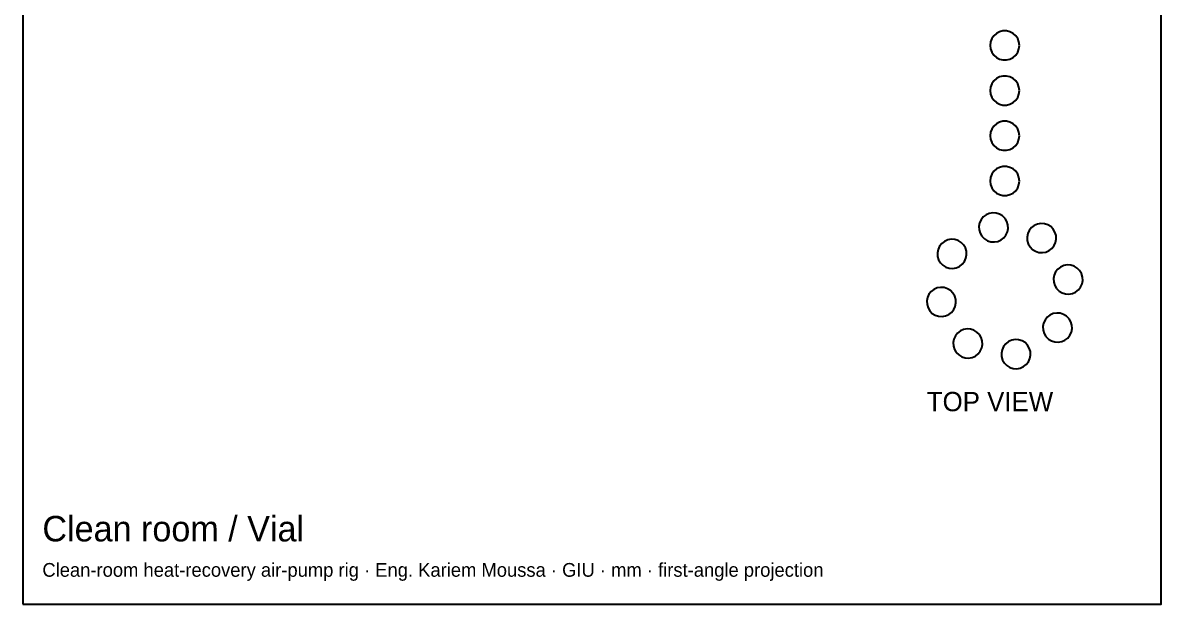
# Model space of a CAD drawing. Header units: millimetres. Extents: x 23 to 350, y -193 to 153.
# Drawn here: x 22.7 to 350, y -193.1 to -25.9 of the extents above; entities that cross this region are included whole.
import ezdxf

# ---------------------------------------------------------------- set-up
doc = ezdxf.new("R2010")
doc.units = ezdxf.units.MM
for name, color, linetype in [('BORDER', 7, 'Continuous'), ('HIDDEN', 8, 'Continuous'), ('TEXT', 5, 'Continuous'), ('VISIBLE', 7, 'Continuous')]:
    doc.layers.add(name, color=color, linetype=linetype)

msp = doc.modelspace()

# ---------------------------------------------------------------- linework, layer by layer
at = {"layer": 'BORDER'}
msp.add_lwpolyline([(22.67, -193.05), (349.99, -193.05), (349.99, 152.82), (22.67, 152.82)], close=True, dxfattribs=at)
at = {"layer": 'HIDDEN'}
for points in [[(302.61, -28.91), (301.86, -29.58)], [(303.51, -28.44), (302.61, -28.91)], [(304.49, -28.2), (303.51, -28.44)], [(305.51, -28.2), (304.49, -28.2)], [(306.49, -28.44), (305.51, -28.2)], [(307.39, -28.91), (306.49, -28.44)], [(308.14, -29.58), (307.39, -28.91)], [(300.92, -31.36), (300.8, -32.37)], [(300.8, -32.37), (300.92, -33.37)], [(301.28, -30.42), (300.92, -31.36)], [(301.86, -29.58), (301.28, -30.42)], [(308.72, -30.42), (308.14, -29.58)], [(309.08, -31.36), (308.72, -30.42)], [(309.2, -32.37), (309.08, -31.36)], [(309.08, -33.37), (309.2, -32.37)], [(300.92, -33.37), (301.28, -34.32)], [(301.28, -34.32), (301.86, -35.15)], [(301.86, -35.15), (302.61, -35.82)], [(302.61, -35.82), (303.51, -36.29)], [(306.49, -36.29), (307.39, -35.82)], [(307.39, -35.82), (308.14, -35.15)], [(308.14, -35.15), (308.72, -34.32)], [(308.72, -34.32), (309.08, -33.37)], [(303.51, -36.29), (304.49, -36.54)], [(304.49, -36.54), (305.51, -36.54)], [(305.51, -36.54), (306.49, -36.29)], [(302.61, -41.91), (301.86, -42.58)], [(303.51, -41.44), (302.61, -41.91)], [(304.49, -41.2), (303.51, -41.44)], [(305.51, -41.2), (304.49, -41.2)], [(306.49, -41.44), (305.51, -41.2)], [(307.39, -41.91), (306.49, -41.44)], [(308.14, -42.58), (307.39, -41.91)], [(300.92, -44.36), (300.8, -45.37)], [(300.8, -45.37), (300.92, -46.37)], [(301.28, -43.42), (300.92, -44.36)], [(301.86, -42.58), (301.28, -43.42)], [(308.72, -43.42), (308.14, -42.58)], [(309.08, -44.36), (308.72, -43.42)], [(309.2, -45.37), (309.08, -44.36)], [(309.08, -46.37), (309.2, -45.37)], [(300.92, -46.37), (301.28, -47.32)], [(301.28, -47.32), (301.86, -48.15)], [(301.86, -48.15), (302.61, -48.82)], [(302.61, -48.82), (303.51, -49.29)], [(306.49, -49.29), (307.39, -48.82)], [(307.39, -48.82), (308.14, -48.15)], [(308.14, -48.15), (308.72, -47.32)], [(308.72, -47.32), (309.08, -46.37)], [(303.51, -49.29), (304.49, -49.54)], [(304.49, -49.54), (305.51, -49.54)], [(305.51, -49.54), (306.49, -49.29)], [(301.86, -55.58), (301.28, -56.42)], [(302.61, -54.91), (301.86, -55.58)], [(303.51, -54.44), (302.61, -54.91)], [(304.49, -54.2), (303.51, -54.44)], [(305.51, -54.2), (304.49, -54.2)], [(306.49, -54.44), (305.51, -54.2)], [(307.39, -54.91), (306.49, -54.44)], [(308.14, -55.58), (307.39, -54.91)], [(308.72, -56.42), (308.14, -55.58)], [(300.92, -57.36), (300.8, -58.37)], [(300.8, -58.37), (300.92, -59.37)], [(301.28, -56.42), (300.92, -57.36)], [(309.08, -57.36), (308.72, -56.42)], [(309.2, -58.37), (309.08, -57.36)], [(309.08, -59.37), (309.2, -58.37)], [(300.92, -59.37), (301.28, -60.32)], [(301.28, -60.32), (301.86, -61.15)], [(301.86, -61.15), (302.61, -61.82)], [(302.61, -61.82), (303.51, -62.29)], [(306.49, -62.29), (307.39, -61.82)], [(307.39, -61.82), (308.14, -61.15)], [(308.14, -61.15), (308.72, -60.32)], [(308.72, -60.32), (309.08, -59.37)], [(303.51, -62.29), (304.49, -62.54)], [(304.49, -62.54), (305.51, -62.54)], [(305.51, -62.54), (306.49, -62.29)], [(301.86, -68.58), (301.28, -69.42)], [(302.61, -67.91), (301.86, -68.58)], [(303.51, -67.44), (302.61, -67.91)], [(304.49, -67.2), (303.51, -67.44)], [(305.51, -67.2), (304.49, -67.2)], [(306.49, -67.44), (305.51, -67.2)], [(307.39, -67.91), (306.49, -67.44)], [(308.14, -68.58), (307.39, -67.91)], [(308.72, -69.42), (308.14, -68.58)], [(300.92, -70.36), (300.8, -71.37)], [(300.8, -71.37), (300.92, -72.37)], [(301.28, -69.42), (300.92, -70.36)], [(309.08, -70.36), (308.72, -69.42)], [(309.2, -71.37), (309.08, -70.36)], [(309.08, -72.37), (309.2, -71.37)], [(300.92, -72.37), (301.28, -73.32)], [(301.28, -73.32), (301.86, -74.15)], [(301.86, -74.15), (302.61, -74.82)], [(302.61, -74.82), (303.51, -75.29)], [(306.49, -75.29), (307.39, -74.82)], [(307.39, -74.82), (308.14, -74.15)], [(308.14, -74.15), (308.72, -73.32)], [(308.72, -73.32), (309.08, -72.37)], [(303.51, -75.29), (304.49, -75.54)], [(304.49, -75.54), (305.51, -75.54)], [(305.51, -75.54), (306.49, -75.29)], [(298.83, -81.71), (298.2, -82.5)], [(299.63, -81.09), (298.83, -81.71)], [(300.55, -80.68), (299.63, -81.09)], [(301.55, -80.51), (300.55, -80.68)], [(302.56, -80.57), (301.55, -80.51)], [(303.53, -80.88), (302.56, -80.57)], [(304.39, -81.41), (303.53, -80.88)], [(305.1, -82.13), (304.39, -81.41)], [(297.78, -83.43), (297.59, -84.42)], [(297.59, -84.42), (297.64, -85.43)], [(298.2, -82.5), (297.78, -83.43)], [(305.62, -83), (305.1, -82.13)], [(305.91, -83.97), (305.62, -83)], [(305.78, -85.97), (305.97, -84.98)], [(305.97, -84.98), (305.91, -83.97)], [(312.65, -84.77), (312.02, -85.56)], [(313.45, -84.15), (312.65, -84.77)], [(314.38, -83.74), (313.45, -84.15)], [(315.38, -83.56), (314.38, -83.74)], [(316.39, -83.63), (315.38, -83.56)], [(317.35, -83.94), (316.39, -83.63)], [(318.21, -84.47), (317.35, -83.94)], [(318.93, -85.19), (318.21, -84.47)], [(288.62, -88.3), (287.69, -88.71)], [(289.61, -88.12), (288.62, -88.3)], [(290.62, -88.19), (289.61, -88.12)], [(291.59, -88.49), (290.62, -88.19)], [(297.64, -85.43), (297.94, -86.4)], [(297.94, -86.4), (298.46, -87.27)], [(298.46, -87.27), (299.17, -87.99)], [(299.17, -87.99), (300.03, -88.52)], [(303, -88.72), (303.93, -88.31)], [(303.93, -88.31), (304.73, -87.69)], [(304.73, -87.69), (305.36, -86.9)], [(305.36, -86.9), (305.78, -85.97)], [(311.6, -86.48), (311.41, -87.48)], [(311.41, -87.48), (311.47, -88.49)], [(312.02, -85.56), (311.6, -86.48)], [(319.44, -86.06), (318.93, -85.19)], [(319.74, -87.03), (319.44, -86.06)], [(319.61, -89.03), (319.79, -88.04)], [(319.79, -88.04), (319.74, -87.03)], [(285.84, -91.04), (285.65, -92.03)], [(286.26, -90.12), (285.84, -91.04)], [(286.89, -89.33), (286.26, -90.12)], [(287.69, -88.71), (286.89, -89.33)], [(292.45, -89.02), (291.59, -88.49)], [(293.16, -89.74), (292.45, -89.02)], [(293.68, -90.61), (293.16, -89.74)], [(293.98, -91.58), (293.68, -90.61)], [(294.03, -92.59), (293.98, -91.58)], [(300.03, -88.52), (301, -88.83)], [(301, -88.83), (302.01, -88.89)], [(302.01, -88.89), (303, -88.72)], [(311.47, -88.49), (311.76, -89.46)], [(311.76, -89.46), (312.28, -90.33)], [(312.28, -90.33), (312.99, -91.05)], [(312.99, -91.05), (313.86, -91.58)], [(313.86, -91.58), (314.82, -91.88)], [(316.83, -91.78), (317.75, -91.37)], [(317.75, -91.37), (318.56, -90.75)], [(318.56, -90.75), (319.18, -89.95)], [(319.18, -89.95), (319.61, -89.03)], [(285.65, -92.03), (285.7, -93.04)], [(285.7, -93.04), (286, -94.01)], [(286, -94.01), (286.52, -94.88)], [(286.52, -94.88), (287.23, -95.6)], [(292.79, -95.3), (293.42, -94.51)], [(293.42, -94.51), (293.84, -93.59)], [(293.84, -93.59), (294.03, -92.59)], [(314.82, -91.88), (315.83, -91.95)], [(315.83, -91.95), (316.83, -91.78)], [(287.23, -95.6), (288.09, -96.13)], [(288.09, -96.13), (289.06, -96.44)], [(289.06, -96.44), (290.07, -96.51)], [(290.07, -96.51), (291.07, -96.33)], [(291.07, -96.33), (291.99, -95.92)], [(291.99, -95.92), (292.79, -95.3)], [(319.64, -97.5), (319.22, -98.42)], [(320.27, -96.71), (319.64, -97.5)], [(321.07, -96.09), (320.27, -96.71)], [(321.99, -95.68), (321.07, -96.09)], [(322.99, -95.5), (321.99, -95.68)], [(324, -95.57), (322.99, -95.5)], [(324.97, -95.88), (324, -95.57)], [(325.83, -96.41), (324.97, -95.88)], [(326.54, -97.13), (325.83, -96.41)], [(327.06, -98), (326.54, -97.13)], [(327.35, -98.97), (327.06, -98)], [(319.22, -98.42), (319.03, -99.42)], [(319.03, -99.42), (319.08, -100.43)], [(319.08, -100.43), (319.38, -101.4)], [(319.38, -101.4), (319.9, -102.27)], [(326.8, -101.89), (327.22, -100.97)], [(327.22, -100.97), (327.41, -99.98)], [(327.41, -99.98), (327.35, -98.97)], [(283.2, -103.94), (282.78, -104.86)], [(283.83, -103.15), (283.2, -103.94)], [(284.63, -102.53), (283.83, -103.15)], [(285.56, -102.12), (284.63, -102.53)], [(286.56, -101.94), (285.56, -102.12)], [(287.57, -102.01), (286.56, -101.94)], [(288.53, -102.32), (287.57, -102.01)], [(289.39, -102.85), (288.53, -102.32)], [(290.1, -103.57), (289.39, -102.85)], [(290.62, -104.44), (290.1, -103.57)], [(290.92, -105.41), (290.62, -104.44)], [(319.9, -102.27), (320.61, -102.99)], [(320.61, -102.99), (321.47, -103.52)], [(321.47, -103.52), (322.43, -103.82)], [(322.43, -103.82), (323.44, -103.89)], [(323.44, -103.89), (324.44, -103.71)], [(324.44, -103.71), (325.37, -103.3)], [(325.37, -103.3), (326.17, -102.68)], [(326.17, -102.68), (326.8, -101.89)], [(282.78, -104.86), (282.59, -105.86)], [(282.59, -105.86), (282.65, -106.87)], [(282.65, -106.87), (282.94, -107.84)], [(282.94, -107.84), (283.46, -108.71)], [(290.36, -108.33), (290.78, -107.41)], [(290.78, -107.41), (290.97, -106.42)], [(290.97, -106.42), (290.92, -105.41)], [(283.46, -108.71), (284.17, -109.43)], [(284.17, -109.43), (285.03, -109.96)], [(285.03, -109.96), (286, -110.26)], [(286, -110.26), (287.01, -110.33)], [(287.01, -110.33), (288.01, -110.16)], [(288.01, -110.16), (288.93, -109.75)], [(288.93, -109.75), (289.73, -109.13)], [(289.73, -109.13), (290.36, -108.33)], [(317.21, -110.53), (316.58, -111.33)], [(318.01, -109.91), (317.21, -110.53)], [(318.93, -109.5), (318.01, -109.91)], [(319.93, -109.33), (318.93, -109.5)], [(320.94, -109.4), (319.93, -109.33)], [(321.91, -109.7), (320.94, -109.4)], [(322.77, -110.23), (321.91, -109.7)], [(323.48, -110.95), (322.77, -110.23)], [(324, -111.82), (323.48, -110.95)], [(292.25, -114.47), (291.44, -115.09)], [(293.17, -114.06), (292.25, -114.47)], [(294.17, -113.88), (293.17, -114.06)], [(295.18, -113.95), (294.17, -113.88)], [(296.14, -114.26), (295.18, -113.95)], [(297.01, -114.79), (296.14, -114.26)], [(316.16, -112.25), (315.97, -113.24)], [(315.97, -113.24), (316.02, -114.25)], [(316.02, -114.25), (316.32, -115.22)], [(316.58, -111.33), (316.16, -112.25)], [(324.3, -112.79), (324, -111.82)], [(324.16, -114.8), (324.35, -113.8)], [(324.35, -113.8), (324.3, -112.79)], [(290.39, -116.8), (290.21, -117.8)], [(290.21, -117.8), (290.26, -118.81)], [(290.82, -115.88), (290.39, -116.8)], [(291.44, -115.09), (290.82, -115.88)], [(297.72, -115.51), (297.01, -114.79)], [(298.24, -116.38), (297.72, -115.51)], [(298.53, -117.35), (298.24, -116.38)], [(298.59, -118.36), (298.53, -117.35)], [(306.07, -117.53), (305.27, -118.15)], [(307, -117.12), (306.07, -117.53)], [(307.99, -116.94), (307, -117.12)], [(309, -117.01), (307.99, -116.94)], [(309.97, -117.32), (309, -117.01)], [(310.83, -117.84), (309.97, -117.32)], [(316.32, -115.22), (316.84, -116.09)], [(316.84, -116.09), (317.55, -116.81)], [(317.55, -116.81), (318.41, -117.34)], [(318.41, -117.34), (319.38, -117.65)], [(319.38, -117.65), (320.39, -117.72)], [(320.39, -117.72), (321.38, -117.54)], [(321.38, -117.54), (322.31, -117.13)], [(322.31, -117.13), (323.11, -116.51)], [(323.11, -116.51), (323.74, -115.72)], [(323.74, -115.72), (324.16, -114.8)], [(290.26, -118.81), (290.56, -119.78)], [(290.56, -119.78), (291.07, -120.65)], [(291.07, -120.65), (291.79, -121.37)], [(296.55, -121.68), (297.35, -121.07)], [(297.35, -121.07), (297.98, -120.27)], [(297.98, -120.27), (298.4, -119.35)], [(298.4, -119.35), (298.59, -118.36)], [(304.22, -119.86), (304.03, -120.86)], [(304.03, -120.86), (304.09, -121.87)], [(304.64, -118.94), (304.22, -119.86)], [(305.27, -118.15), (304.64, -118.94)], [(311.54, -118.57), (310.83, -117.84)], [(312.06, -119.44), (311.54, -118.57)], [(312.36, -120.4), (312.06, -119.44)], [(312.41, -121.41), (312.36, -120.4)], [(291.79, -121.37), (292.65, -121.9)], [(292.65, -121.9), (293.61, -122.2)], [(293.61, -122.2), (294.62, -122.27)], [(294.62, -122.27), (295.62, -122.09)], [(295.62, -122.09), (296.55, -121.68)], [(304.09, -121.87), (304.38, -122.83)], [(304.38, -122.83), (304.9, -123.7)], [(304.9, -123.7), (305.61, -124.42)], [(310.37, -124.74), (311.17, -124.12)], [(311.17, -124.12), (311.8, -123.33)], [(311.8, -123.33), (312.22, -122.41)], [(312.22, -122.41), (312.41, -121.41)], [(305.61, -124.42), (306.47, -124.95)], [(306.47, -124.95), (307.44, -125.26)], [(307.44, -125.26), (308.45, -125.33)], [(308.45, -125.33), (309.45, -125.15)], [(309.45, -125.15), (310.37, -124.74)]]:
    msp.add_lwpolyline(points, dxfattribs=at)
at = {"layer": 'VISIBLE'}
for points in [[(302.61, -28.91), (301.86, -29.58)], [(303.51, -28.44), (302.61, -28.91)], [(304.49, -28.2), (303.51, -28.44)], [(305.51, -28.2), (304.49, -28.2)], [(306.49, -28.44), (305.51, -28.2)], [(307.39, -28.91), (306.49, -28.44)], [(308.14, -29.58), (307.39, -28.91)], [(300.92, -31.36), (300.8, -32.37)], [(300.8, -32.37), (300.92, -33.37)], [(301.28, -30.42), (300.92, -31.36)], [(301.86, -29.58), (301.28, -30.42)], [(308.72, -30.42), (308.14, -29.58)], [(309.08, -31.36), (308.72, -30.42)], [(309.2, -32.37), (309.08, -31.36)], [(309.08, -33.37), (309.2, -32.37)], [(300.92, -33.37), (301.28, -34.32)], [(301.28, -34.32), (301.86, -35.15)], [(301.86, -35.15), (302.61, -35.82)], [(302.61, -35.82), (303.51, -36.29)], [(306.49, -36.29), (307.39, -35.82)], [(307.39, -35.82), (308.14, -35.15)], [(308.14, -35.15), (308.72, -34.32)], [(308.72, -34.32), (309.08, -33.37)], [(303.51, -36.29), (304.49, -36.54)], [(304.49, -36.54), (305.51, -36.54)], [(305.51, -36.54), (306.49, -36.29)], [(302.61, -41.91), (301.86, -42.58)], [(303.51, -41.44), (302.61, -41.91)], [(304.49, -41.2), (303.51, -41.44)], [(305.51, -41.2), (304.49, -41.2)], [(306.49, -41.44), (305.51, -41.2)], [(307.39, -41.91), (306.49, -41.44)], [(308.14, -42.58), (307.39, -41.91)], [(300.92, -44.36), (300.8, -45.37)], [(300.8, -45.37), (300.92, -46.37)], [(301.28, -43.42), (300.92, -44.36)], [(301.86, -42.58), (301.28, -43.42)], [(308.72, -43.42), (308.14, -42.58)], [(309.08, -44.36), (308.72, -43.42)], [(309.2, -45.37), (309.08, -44.36)], [(309.08, -46.37), (309.2, -45.37)], [(300.92, -46.37), (301.28, -47.32)], [(301.28, -47.32), (301.86, -48.15)], [(301.86, -48.15), (302.61, -48.82)], [(302.61, -48.82), (303.51, -49.29)], [(306.49, -49.29), (307.39, -48.82)], [(307.39, -48.82), (308.14, -48.15)], [(308.14, -48.15), (308.72, -47.32)], [(308.72, -47.32), (309.08, -46.37)], [(303.51, -49.29), (304.49, -49.54)], [(304.49, -49.54), (305.51, -49.54)], [(305.51, -49.54), (306.49, -49.29)], [(301.86, -55.58), (301.28, -56.42)], [(302.61, -54.91), (301.86, -55.58)], [(303.51, -54.44), (302.61, -54.91)], [(304.49, -54.2), (303.51, -54.44)], [(305.51, -54.2), (304.49, -54.2)], [(306.49, -54.44), (305.51, -54.2)], [(307.39, -54.91), (306.49, -54.44)], [(308.14, -55.58), (307.39, -54.91)], [(308.72, -56.42), (308.14, -55.58)], [(300.92, -57.36), (300.8, -58.37)], [(300.8, -58.37), (300.92, -59.37)], [(301.28, -56.42), (300.92, -57.36)], [(309.08, -57.36), (308.72, -56.42)], [(309.2, -58.37), (309.08, -57.36)], [(309.08, -59.37), (309.2, -58.37)], [(300.92, -59.37), (301.28, -60.32)], [(301.28, -60.32), (301.86, -61.15)], [(301.86, -61.15), (302.61, -61.82)], [(302.61, -61.82), (303.51, -62.29)], [(306.49, -62.29), (307.39, -61.82)], [(307.39, -61.82), (308.14, -61.15)], [(308.14, -61.15), (308.72, -60.32)], [(308.72, -60.32), (309.08, -59.37)], [(303.51, -62.29), (304.49, -62.54)], [(304.49, -62.54), (305.51, -62.54)], [(305.51, -62.54), (306.49, -62.29)], [(301.86, -68.58), (301.28, -69.42)], [(302.61, -67.91), (301.86, -68.58)], [(303.51, -67.44), (302.61, -67.91)], [(304.49, -67.2), (303.51, -67.44)], [(305.51, -67.2), (304.49, -67.2)], [(306.49, -67.44), (305.51, -67.2)], [(307.39, -67.91), (306.49, -67.44)], [(308.14, -68.58), (307.39, -67.91)], [(308.72, -69.42), (308.14, -68.58)], [(300.92, -70.36), (300.8, -71.37)], [(300.8, -71.37), (300.92, -72.37)], [(301.28, -69.42), (300.92, -70.36)], [(309.08, -70.36), (308.72, -69.42)], [(309.2, -71.37), (309.08, -70.36)], [(309.08, -72.37), (309.2, -71.37)], [(300.92, -72.37), (301.28, -73.32)], [(301.28, -73.32), (301.86, -74.15)], [(301.86, -74.15), (302.61, -74.82)], [(302.61, -74.82), (303.51, -75.29)], [(306.49, -75.29), (307.39, -74.82)], [(307.39, -74.82), (308.14, -74.15)], [(308.14, -74.15), (308.72, -73.32)], [(308.72, -73.32), (309.08, -72.37)], [(303.51, -75.29), (304.49, -75.54)], [(304.49, -75.54), (305.51, -75.54)], [(305.51, -75.54), (306.49, -75.29)], [(298.83, -81.71), (298.2, -82.5)], [(299.63, -81.09), (298.83, -81.71)], [(300.55, -80.68), (299.63, -81.09)], [(301.55, -80.51), (300.55, -80.68)], [(302.56, -80.57), (301.55, -80.51)], [(303.53, -80.88), (302.56, -80.57)], [(304.39, -81.41), (303.53, -80.88)], [(305.1, -82.13), (304.39, -81.41)], [(297.78, -83.43), (297.59, -84.42)], [(297.59, -84.42), (297.64, -85.43)], [(298.2, -82.5), (297.78, -83.43)], [(305.62, -83), (305.1, -82.13)], [(305.91, -83.97), (305.62, -83)], [(305.78, -85.97), (305.97, -84.98)], [(305.97, -84.98), (305.91, -83.97)], [(312.65, -84.77), (312.02, -85.56)], [(313.45, -84.15), (312.65, -84.77)], [(314.38, -83.74), (313.45, -84.15)], [(315.38, -83.56), (314.38, -83.74)], [(316.39, -83.63), (315.38, -83.56)], [(317.35, -83.94), (316.39, -83.63)], [(318.21, -84.47), (317.35, -83.94)], [(318.93, -85.19), (318.21, -84.47)], [(288.62, -88.3), (287.69, -88.71)], [(289.61, -88.12), (288.62, -88.3)], [(290.62, -88.19), (289.61, -88.12)], [(291.59, -88.49), (290.62, -88.19)], [(297.64, -85.43), (297.94, -86.4)], [(297.94, -86.4), (298.46, -87.27)], [(298.46, -87.27), (299.17, -87.99)], [(299.17, -87.99), (300.03, -88.52)], [(303, -88.72), (303.93, -88.31)], [(303.93, -88.31), (304.73, -87.69)], [(304.73, -87.69), (305.36, -86.9)], [(305.36, -86.9), (305.78, -85.97)], [(311.6, -86.48), (311.41, -87.48)], [(311.41, -87.48), (311.47, -88.49)], [(312.02, -85.56), (311.6, -86.48)], [(319.44, -86.06), (318.93, -85.19)], [(319.74, -87.03), (319.44, -86.06)], [(319.61, -89.03), (319.79, -88.04)], [(319.79, -88.04), (319.74, -87.03)], [(285.84, -91.04), (285.65, -92.03)], [(286.26, -90.12), (285.84, -91.04)], [(286.89, -89.33), (286.26, -90.12)], [(287.69, -88.71), (286.89, -89.33)], [(292.45, -89.02), (291.59, -88.49)], [(293.16, -89.74), (292.45, -89.02)], [(293.68, -90.61), (293.16, -89.74)], [(293.98, -91.58), (293.68, -90.61)], [(294.03, -92.59), (293.98, -91.58)], [(300.03, -88.52), (301, -88.83)], [(301, -88.83), (302.01, -88.89)], [(302.01, -88.89), (303, -88.72)], [(311.47, -88.49), (311.76, -89.46)], [(311.76, -89.46), (312.28, -90.33)], [(312.28, -90.33), (312.99, -91.05)], [(312.99, -91.05), (313.86, -91.58)], [(313.86, -91.58), (314.82, -91.88)], [(316.83, -91.78), (317.75, -91.37)], [(317.75, -91.37), (318.56, -90.75)], [(318.56, -90.75), (319.18, -89.95)], [(319.18, -89.95), (319.61, -89.03)], [(285.65, -92.03), (285.7, -93.04)], [(285.7, -93.04), (286, -94.01)], [(286, -94.01), (286.52, -94.88)], [(286.52, -94.88), (287.23, -95.6)], [(292.79, -95.3), (293.42, -94.51)], [(293.42, -94.51), (293.84, -93.59)], [(293.84, -93.59), (294.03, -92.59)], [(314.82, -91.88), (315.83, -91.95)], [(315.83, -91.95), (316.83, -91.78)], [(287.23, -95.6), (288.09, -96.13)], [(288.09, -96.13), (289.06, -96.44)], [(289.06, -96.44), (290.07, -96.51)], [(290.07, -96.51), (291.07, -96.33)], [(291.07, -96.33), (291.99, -95.92)], [(291.99, -95.92), (292.79, -95.3)], [(319.64, -97.5), (319.22, -98.42)], [(320.27, -96.71), (319.64, -97.5)], [(321.07, -96.09), (320.27, -96.71)], [(321.99, -95.68), (321.07, -96.09)], [(322.99, -95.5), (321.99, -95.68)], [(324, -95.57), (322.99, -95.5)], [(324.97, -95.88), (324, -95.57)], [(325.83, -96.41), (324.97, -95.88)], [(326.54, -97.13), (325.83, -96.41)], [(327.06, -98), (326.54, -97.13)], [(327.35, -98.97), (327.06, -98)], [(319.22, -98.42), (319.03, -99.42)], [(319.03, -99.42), (319.08, -100.43)], [(319.08, -100.43), (319.38, -101.4)], [(319.38, -101.4), (319.9, -102.27)], [(326.8, -101.89), (327.22, -100.97)], [(327.22, -100.97), (327.41, -99.98)], [(327.41, -99.98), (327.35, -98.97)], [(283.2, -103.94), (282.78, -104.86)], [(283.83, -103.15), (283.2, -103.94)], [(284.63, -102.53), (283.83, -103.15)], [(285.56, -102.12), (284.63, -102.53)], [(286.56, -101.94), (285.56, -102.12)], [(287.57, -102.01), (286.56, -101.94)], [(288.53, -102.32), (287.57, -102.01)], [(289.39, -102.85), (288.53, -102.32)], [(290.1, -103.57), (289.39, -102.85)], [(290.62, -104.44), (290.1, -103.57)], [(290.92, -105.41), (290.62, -104.44)], [(319.9, -102.27), (320.61, -102.99)], [(320.61, -102.99), (321.47, -103.52)], [(321.47, -103.52), (322.43, -103.82)], [(322.43, -103.82), (323.44, -103.89)], [(323.44, -103.89), (324.44, -103.71)], [(324.44, -103.71), (325.37, -103.3)], [(325.37, -103.3), (326.17, -102.68)], [(326.17, -102.68), (326.8, -101.89)], [(282.78, -104.86), (282.59, -105.86)], [(282.59, -105.86), (282.65, -106.87)], [(282.65, -106.87), (282.94, -107.84)], [(282.94, -107.84), (283.46, -108.71)], [(290.36, -108.33), (290.78, -107.41)], [(290.78, -107.41), (290.97, -106.42)], [(290.97, -106.42), (290.92, -105.41)], [(283.46, -108.71), (284.17, -109.43)], [(284.17, -109.43), (285.03, -109.96)], [(285.03, -109.96), (286, -110.26)], [(286, -110.26), (287.01, -110.33)], [(287.01, -110.33), (288.01, -110.16)], [(288.01, -110.16), (288.93, -109.75)], [(288.93, -109.75), (289.73, -109.13)], [(289.73, -109.13), (290.36, -108.33)], [(317.21, -110.53), (316.58, -111.33)], [(318.01, -109.91), (317.21, -110.53)], [(318.93, -109.5), (318.01, -109.91)], [(319.93, -109.33), (318.93, -109.5)], [(320.94, -109.4), (319.93, -109.33)], [(321.91, -109.7), (320.94, -109.4)], [(322.77, -110.23), (321.91, -109.7)], [(323.48, -110.95), (322.77, -110.23)], [(324, -111.82), (323.48, -110.95)], [(292.25, -114.47), (291.44, -115.09)], [(293.17, -114.06), (292.25, -114.47)], [(294.17, -113.88), (293.17, -114.06)], [(295.18, -113.95), (294.17, -113.88)], [(296.14, -114.26), (295.18, -113.95)], [(297.01, -114.79), (296.14, -114.26)], [(316.16, -112.25), (315.97, -113.24)], [(315.97, -113.24), (316.02, -114.25)], [(316.02, -114.25), (316.32, -115.22)], [(316.58, -111.33), (316.16, -112.25)], [(324.3, -112.79), (324, -111.82)], [(324.16, -114.8), (324.35, -113.8)], [(324.35, -113.8), (324.3, -112.79)], [(290.39, -116.8), (290.21, -117.8)], [(290.21, -117.8), (290.26, -118.81)], [(290.82, -115.88), (290.39, -116.8)], [(291.44, -115.09), (290.82, -115.88)], [(297.72, -115.51), (297.01, -114.79)], [(298.24, -116.38), (297.72, -115.51)], [(298.53, -117.35), (298.24, -116.38)], [(298.59, -118.36), (298.53, -117.35)], [(306.07, -117.53), (305.27, -118.15)], [(307, -117.12), (306.07, -117.53)], [(307.99, -116.94), (307, -117.12)], [(309, -117.01), (307.99, -116.94)], [(309.97, -117.32), (309, -117.01)], [(310.83, -117.84), (309.97, -117.32)], [(316.32, -115.22), (316.84, -116.09)], [(316.84, -116.09), (317.55, -116.81)], [(317.55, -116.81), (318.41, -117.34)], [(318.41, -117.34), (319.38, -117.65)], [(319.38, -117.65), (320.39, -117.72)], [(320.39, -117.72), (321.38, -117.54)], [(321.38, -117.54), (322.31, -117.13)], [(322.31, -117.13), (323.11, -116.51)], [(323.11, -116.51), (323.74, -115.72)], [(323.74, -115.72), (324.16, -114.8)], [(290.26, -118.81), (290.56, -119.78)], [(290.56, -119.78), (291.07, -120.65)], [(291.07, -120.65), (291.79, -121.37)], [(296.55, -121.68), (297.35, -121.07)], [(297.35, -121.07), (297.98, -120.27)], [(297.98, -120.27), (298.4, -119.35)], [(298.4, -119.35), (298.59, -118.36)], [(304.22, -119.86), (304.03, -120.86)], [(304.03, -120.86), (304.09, -121.87)], [(304.64, -118.94), (304.22, -119.86)], [(305.27, -118.15), (304.64, -118.94)], [(311.54, -118.57), (310.83, -117.84)], [(312.06, -119.44), (311.54, -118.57)], [(312.36, -120.4), (312.06, -119.44)], [(312.41, -121.41), (312.36, -120.4)], [(291.79, -121.37), (292.65, -121.9)], [(292.65, -121.9), (293.61, -122.2)], [(293.61, -122.2), (294.62, -122.27)], [(294.62, -122.27), (295.62, -122.09)], [(295.62, -122.09), (296.55, -121.68)], [(304.09, -121.87), (304.38, -122.83)], [(304.38, -122.83), (304.9, -123.7)], [(304.9, -123.7), (305.61, -124.42)], [(310.37, -124.74), (311.17, -124.12)], [(311.17, -124.12), (311.8, -123.33)], [(311.8, -123.33), (312.22, -122.41)], [(312.22, -122.41), (312.41, -121.41)], [(305.61, -124.42), (306.47, -124.95)], [(306.47, -124.95), (307.44, -125.26)], [(307.44, -125.26), (308.45, -125.33)], [(308.45, -125.33), (309.45, -125.15)], [(309.45, -125.15), (310.37, -124.74)]]:
    msp.add_lwpolyline(points, dxfattribs=at)

# ---------------------------------------------------------------- texts
at = {"layer": 'TEXT'}
for s, height, p in [('TOP VIEW', 5.558, (282.59, -137.56)), ('Clean room / Vial', 7.3365, (28.31, -174.99)), ('Clean-room heat-recovery air-pump rig · Eng. Kariem Moussa · GIU · mm · first-angle projection', 3.9504, (28.31, -185.15))]:
    msp.add_text(s, height=height, dxfattribs=at).set_placement(p)

doc.saveas('drawing.dxf')
